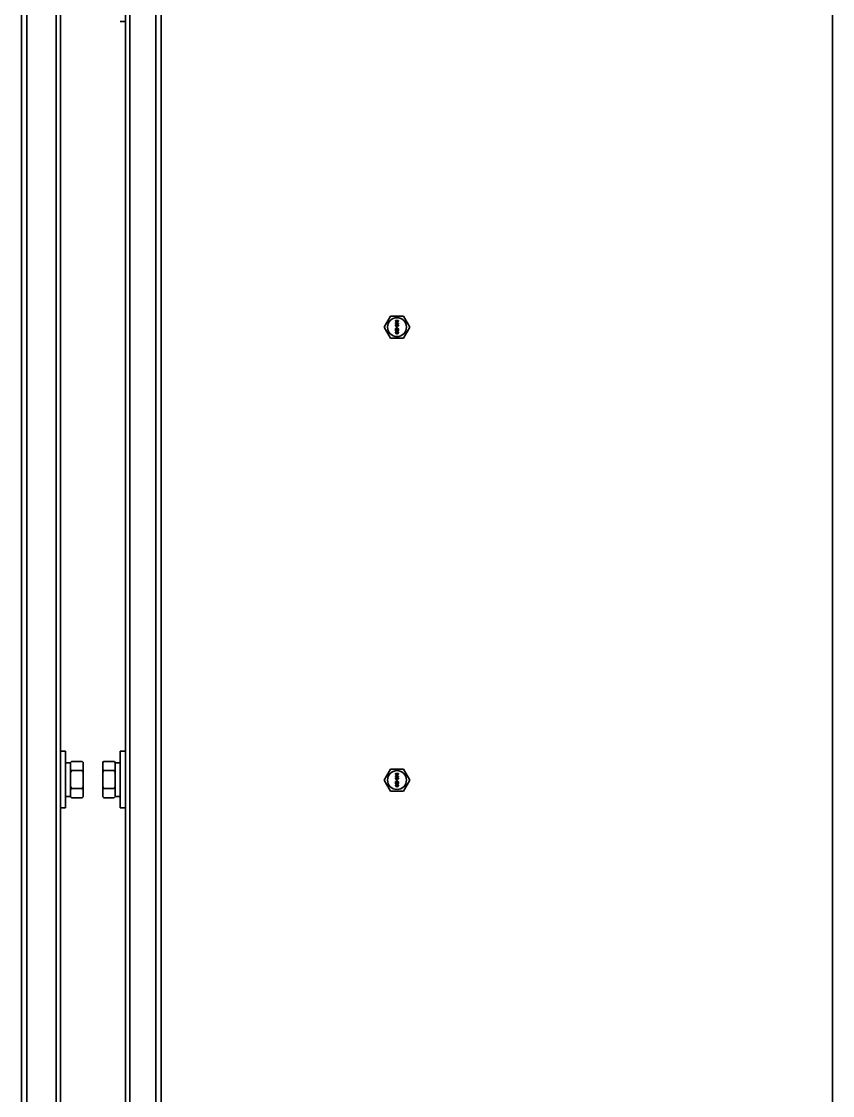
# Model space of a CAD drawing. Header units: millimetres. Extents: x 32496 to 166256, y 3504 to 23939.
# Drawn here: x 100681.1 to 100938.8, y 21231.6 to 21573 of the extents above; entities that cross this region are included whole.
import ezdxf

# ---------------------------------------------------------------- set-up
doc = ezdxf.new("R2010")
doc.units = ezdxf.units.MM
doc.layers.get('0').update_dxf_attribs({"lineweight": 35})

# ---------------------------------------------------------------- blocks, each defined once
blk = doc.blocks.new('8-1250')
at = {"linetype": 'Continuous'}
for p, q in [((975.87, -32157.29), (975.87, -34666.29)), ((718.17, -34566.29), (718.17, -32553.29)), ((719.87, -32553.29), (719.87, -34566.29)), ((729.17, -33566.79), (729.17, -32554.69)), ((752.57, -32554.69), (752.57, -33566.79)), ((760.87, -34566.29), (760.87, -32553.29)), ((762.57, -32553.29), (762.57, -34566.29)), ((730.57, -33180.92), (730.57, -33425.66)), ((751.17, -33425.64), (751.17, -33180.91)), ((751.17, -33187.29), (749.57, -33187.29)), ((833.45, -33284.45), (835.47, -33280.95)), ((839.51, -33280.95), (835.47, -33280.95)), ((836.99, -33282.35), (837.99, -33282.35)), ((836.99, -33282.47), (836.99, -33282.35)), ((837.78, -33282.47), (836.99, -33282.47)), ((837.78, -33282.47), (836.99, -33282.77)), ((836.99, -33282.93), (836.99, -33282.77)), ((836.99, -33282.93), (837.78, -33283.22)), ((836.99, -33283.22), (837.78, -33283.22)), ((836.99, -33283.35), (836.99, -33283.22)), ((837.99, -33283.35), (836.99, -33283.35)), ((837.01, -33283.74), (836.99, -33283.85)), ((836.99, -33283.95), (836.99, -33283.85)), ((837.07, -33283.64), (837.01, -33283.74)), ((837.16, -33283.58), (837.07, -33283.64)), ((837.09, -33282.85), (837.99, -33282.54)), ((837.99, -33283.16), (837.09, -33282.85)), ((837.09, -33283.83), (837.12, -33283.77)), ((837.09, -33283.83), (837.09, -33283.97)), ((837.12, -33283.77), (837.16, -33283.7)), ((837.26, -33283.54), (837.16, -33283.58)), ((837.16, -33283.7), (837.22, -33283.66)), ((837.22, -33283.66), (837.29, -33283.64)), ((837.41, -33283.52), (837.26, -33283.54)), ((837.35, -33283.64), (837.29, -33283.64)), ((837.35, -33283.64), (837.41, -33283.66)), ((837.41, -33283.52), (837.56, -33283.52)), ((837.41, -33283.66), (837.46, -33283.7)), ((837.46, -33283.7), (837.5, -33283.77)), ((837.5, -33283.77), (837.52, -33283.83)), ((837.56, -33283.62), (837.52, -33283.62)), ((837.61, -33283.74), (837.52, -33283.62)), ((837.52, -33283.97), (837.52, -33283.83)), ((837.71, -33283.54), (837.56, -33283.52)), ((837.56, -33283.62), (837.69, -33283.64)), ((837.63, -33283.85), (837.61, -33283.74)), ((837.63, -33283.85), (837.63, -33283.95)), ((837.69, -33283.64), (837.75, -33283.66)), ((837.82, -33283.58), (837.71, -33283.54)), ((837.75, -33283.66), (837.82, -33283.7)), ((837.9, -33283.64), (837.82, -33283.58)), ((837.82, -33283.7), (837.86, -33283.77)), ((837.86, -33283.77), (837.88, -33283.83)), ((837.88, -33283.95), (837.88, -33283.83)), ((837.97, -33283.74), (837.9, -33283.64)), ((837.99, -33283.85), (837.97, -33283.74)), ((837.99, -33282.35), (837.99, -33282.54)), ((837.99, -33283.16), (837.99, -33283.35)), ((837.99, -33283.85), (837.99, -33283.93)), ((839.51, -33280.95), (841.53, -33284.45)), ((835.47, -33287.95), (833.45, -33284.45)), ((836.99, -33283.95), (837.01, -33284.06)), ((836.99, -33284.89), (837.09, -33284.89)), ((836.99, -33285.64), (836.99, -33284.89)), ((837.09, -33285.64), (836.99, -33285.64)), ((837.01, -33286.06), (836.99, -33286.18)), ((836.99, -33286.18), (837.01, -33286.31)), ((837.01, -33284.06), (837.07, -33284.16)), ((837.07, -33285.95), (837.01, -33286.06)), ((837.01, -33286.31), (837.07, -33286.41)), ((837.07, -33284.16), (837.16, -33284.22)), ((837.14, -33285.89), (837.07, -33285.95)), ((837.07, -33286.41), (837.14, -33286.47)), ((837.12, -33284.04), (837.09, -33283.97)), ((837.63, -33285.47), (837.09, -33284.89)), ((837.09, -33285.06), (837.56, -33285.58)), ((837.09, -33285.06), (837.09, -33285.64)), ((837.09, -33286.18), (837.12, -33286.08)), ((837.12, -33286.29), (837.09, -33286.18)), ((837.16, -33284.1), (837.12, -33284.04)), ((837.12, -33286.08), (837.16, -33286.02)), ((837.16, -33286.35), (837.12, -33286.29)), ((837.22, -33285.85), (837.14, -33285.89)), ((837.14, -33286.47), (837.22, -33286.52)), ((837.22, -33284.14), (837.16, -33284.1)), ((837.16, -33284.22), (837.26, -33284.27)), ((837.16, -33286.02), (837.29, -33285.93)), ((837.29, -33286.43), (837.16, -33286.35)), ((837.29, -33284.16), (837.22, -33284.14)), ((837.29, -33285.83), (837.22, -33285.85)), ((837.22, -33286.52), (837.29, -33286.54)), ((837.37, -33284.27), (837.26, -33284.27)), ((837.29, -33284.16), (837.35, -33284.16)), ((837.39, -33285.81), (837.29, -33285.83)), ((837.29, -33285.93), (837.41, -33285.91)), ((837.41, -33286.45), (837.29, -33286.43)), ((837.29, -33286.54), (837.39, -33286.56)), ((837.31, -33284.56), (837.46, -33284.56)), ((837.31, -33284.6), (837.31, -33284.56)), ((837.46, -33284.6), (837.31, -33284.6)), ((837.41, -33284.14), (837.35, -33284.16)), ((837.37, -33284.43), (837.35, -33284.45)), ((837.35, -33284.45), (837.46, -33284.56)), ((837.46, -33284.6), (837.35, -33284.7)), ((837.35, -33284.7), (837.37, -33284.72)), ((837.37, -33284.27), (837.48, -33284.22)), ((837.5, -33284.56), (837.37, -33284.43)), ((837.37, -33284.72), (837.5, -33284.6)), ((837.39, -33285.81), (837.58, -33285.81)), ((837.58, -33286.56), (837.39, -33286.56)), ((837.46, -33284.1), (837.41, -33284.14)), ((837.56, -33285.91), (837.41, -33285.91)), ((837.41, -33286.45), (837.56, -33286.45)), ((837.5, -33284.04), (837.46, -33284.1)), ((837.48, -33284.22), (837.54, -33284.16)), ((837.52, -33283.97), (837.5, -33284.04)), ((837.63, -33284.43), (837.5, -33284.56)), ((837.5, -33284.6), (837.63, -33284.72)), ((837.54, -33284.16), (837.61, -33284.06)), ((837.54, -33284.56), (837.65, -33284.45)), ((837.54, -33284.56), (837.69, -33284.56)), ((837.69, -33284.6), (837.54, -33284.6)), ((837.65, -33284.7), (837.54, -33284.6)), ((837.56, -33285.58), (837.63, -33285.62)), ((837.56, -33285.91), (837.69, -33285.93)), ((837.69, -33286.43), (837.56, -33286.45)), ((837.69, -33285.83), (837.58, -33285.81)), ((837.58, -33286.56), (837.69, -33286.54)), ((837.61, -33284.06), (837.63, -33283.95)), ((837.65, -33284.45), (837.63, -33284.43)), ((837.63, -33284.72), (837.65, -33284.7)), ((837.71, -33285.52), (837.63, -33285.47)), ((837.63, -33285.62), (837.71, -33285.64)), ((837.69, -33284.56), (837.69, -33284.6)), ((837.75, -33285.85), (837.69, -33285.83)), ((837.69, -33285.93), (837.82, -33286.02)), ((837.82, -33286.35), (837.69, -33286.43)), ((837.69, -33286.54), (837.75, -33286.52)), ((837.71, -33285.52), (837.75, -33285.52)), ((837.75, -33285.64), (837.71, -33285.64)), ((837.82, -33284.08), (837.75, -33284.12)), ((837.75, -33284.22), (837.75, -33284.12)), ((837.75, -33284.22), (837.82, -33284.2)), ((837.84, -33284.93), (837.75, -33284.91)), ((837.75, -33285.02), (837.75, -33284.91)), ((837.75, -33285.02), (837.82, -33285.06)), ((837.82, -33285.47), (837.75, -33285.52)), ((837.75, -33285.64), (837.84, -33285.62)), ((837.84, -33285.89), (837.75, -33285.85)), ((837.75, -33286.52), (837.84, -33286.47)), ((837.86, -33284.02), (837.82, -33284.08)), ((837.82, -33284.2), (837.9, -33284.14)), ((837.82, -33285.06), (837.86, -33285.12)), ((837.86, -33285.41), (837.82, -33285.47)), ((837.82, -33286.02), (837.86, -33286.08)), ((837.86, -33286.29), (837.82, -33286.35)), ((837.92, -33285.02), (837.84, -33284.93)), ((837.84, -33285.62), (837.92, -33285.54)), ((837.9, -33285.95), (837.84, -33285.89)), ((837.84, -33286.47), (837.9, -33286.41)), ((837.88, -33283.95), (837.86, -33284.02)), ((837.86, -33285.12), (837.88, -33285.22)), ((837.88, -33285.31), (837.86, -33285.41)), ((837.86, -33286.08), (837.88, -33286.18)), ((837.88, -33286.18), (837.86, -33286.29)), ((837.88, -33285.31), (837.88, -33285.22)), ((837.9, -33284.14), (837.97, -33284.04)), ((837.97, -33286.06), (837.9, -33285.95)), ((837.9, -33286.41), (837.97, -33286.31)), ((837.97, -33285.1), (837.92, -33285.02)), ((837.92, -33285.54), (837.97, -33285.45)), ((837.97, -33284.04), (837.99, -33283.93)), ((837.99, -33285.24), (837.97, -33285.1)), ((837.97, -33285.45), (837.99, -33285.33)), ((837.99, -33286.18), (837.97, -33286.06)), ((837.97, -33286.31), (837.99, -33286.18)), ((837.99, -33285.24), (837.99, -33285.33)), ((841.53, -33284.45), (839.51, -33287.95)), ((835.47, -33287.95), (839.51, -33287.95)), ((730.57, -33419.29), (732.17, -33419.29)), ((732.17, -33437.29), (732.17, -33419.29)), ((751.17, -33419.29), (749.57, -33419.29)), ((749.57, -33419.29), (749.57, -33437.29)), ((732.17, -33422.94), (733.77, -33422.94)), ((733.77, -33422.82), (734.07, -33422.52)), ((733.77, -33433.76), (733.77, -33422.82)), ((734.07, -33422.52), (737.47, -33422.52)), ((737.77, -33422.82), (737.47, -33422.52)), ((737.77, -33433.76), (737.77, -33422.82)), ((743.97, -33422.82), (744.24, -33422.54)), ((743.97, -33433.76), (743.97, -33422.82)), ((744.27, -33422.52), (744.24, -33422.54)), ((747.67, -33422.52), (744.27, -33422.52)), ((747.67, -33422.52), (747.7, -33422.54)), ((747.97, -33422.82), (747.7, -33422.54)), ((747.97, -33433.76), (747.97, -33422.82)), ((749.57, -33422.94), (747.97, -33422.94)), ((730.57, -33425.66), (730.57, -33430.92)), ((734.07, -33425.4), (737.47, -33425.4)), ((747.67, -33425.36), (744.27, -33425.36)), ((751.17, -33430.91), (751.17, -33425.64)), ((833.45, -33428.45), (835.47, -33424.95)), ((839.51, -33424.95), (835.47, -33424.95)), ((836.99, -33426.35), (837.99, -33426.35)), ((836.99, -33426.47), (836.99, -33426.35)), ((837.78, -33426.47), (836.99, -33426.47)), ((837.78, -33426.47), (836.99, -33426.77)), ((836.99, -33426.93), (836.99, -33426.77)), ((836.99, -33426.93), (837.78, -33427.22)), ((836.99, -33427.22), (837.78, -33427.22)), ((836.99, -33427.35), (836.99, -33427.22)), ((837.09, -33426.85), (837.99, -33426.54)), ((837.99, -33427.16), (837.09, -33426.85)), ((837.99, -33426.35), (837.99, -33426.54)), ((837.99, -33427.16), (837.99, -33427.35)), ((839.51, -33424.95), (841.53, -33428.45)), ((835.47, -33431.95), (833.45, -33428.45)), ((837.99, -33427.35), (836.99, -33427.35)), ((837.01, -33427.74), (836.99, -33427.85)), ((836.99, -33427.95), (836.99, -33427.85)), ((836.99, -33427.95), (837.01, -33428.06)), ((836.99, -33428.89), (837.09, -33428.89)), ((836.99, -33429.64), (836.99, -33428.89)), ((837.09, -33429.64), (836.99, -33429.64)), ((837.01, -33430.06), (836.99, -33430.18)), ((836.99, -33430.18), (837.01, -33430.31)), ((837.07, -33427.64), (837.01, -33427.74)), ((837.01, -33428.06), (837.07, -33428.16)), ((837.07, -33429.95), (837.01, -33430.06)), ((837.01, -33430.31), (837.07, -33430.41)), ((837.16, -33427.58), (837.07, -33427.64)), ((837.07, -33428.16), (837.16, -33428.22)), ((837.14, -33429.89), (837.07, -33429.95)), ((837.07, -33430.41), (837.14, -33430.47)), ((837.09, -33427.83), (837.12, -33427.77)), ((837.09, -33427.83), (837.09, -33427.97)), ((837.12, -33428.04), (837.09, -33427.97)), ((837.63, -33429.47), (837.09, -33428.89)), ((837.09, -33429.06), (837.56, -33429.58)), ((837.09, -33429.06), (837.09, -33429.64)), ((837.09, -33430.18), (837.12, -33430.08)), ((837.12, -33430.29), (837.09, -33430.18)), ((837.12, -33427.77), (837.16, -33427.7)), ((837.16, -33428.1), (837.12, -33428.04)), ((837.12, -33430.08), (837.16, -33430.02)), ((837.16, -33430.35), (837.12, -33430.29)), ((837.22, -33429.85), (837.14, -33429.89)), ((837.14, -33430.47), (837.22, -33430.52)), ((837.26, -33427.54), (837.16, -33427.58)), ((837.16, -33427.7), (837.22, -33427.66)), ((837.22, -33428.14), (837.16, -33428.1)), ((837.16, -33428.22), (837.26, -33428.27)), ((837.16, -33430.02), (837.29, -33429.93)), ((837.29, -33430.43), (837.16, -33430.35)), ((837.22, -33427.66), (837.29, -33427.64)), ((837.29, -33428.16), (837.22, -33428.14)), ((837.29, -33429.83), (837.22, -33429.85)), ((837.22, -33430.52), (837.29, -33430.54)), ((837.41, -33427.52), (837.26, -33427.54)), ((837.37, -33428.27), (837.26, -33428.27)), ((837.35, -33427.64), (837.29, -33427.64)), ((837.29, -33428.16), (837.35, -33428.16)), ((837.39, -33429.81), (837.29, -33429.83)), ((837.29, -33429.93), (837.41, -33429.91)), ((837.41, -33430.45), (837.29, -33430.43)), ((837.29, -33430.54), (837.39, -33430.56)), ((837.31, -33428.56), (837.46, -33428.56)), ((837.31, -33428.6), (837.31, -33428.56)), ((837.46, -33428.6), (837.31, -33428.6)), ((837.35, -33427.64), (837.41, -33427.66)), ((837.41, -33428.14), (837.35, -33428.16)), ((837.37, -33428.43), (837.35, -33428.45)), ((837.35, -33428.45), (837.46, -33428.56)), ((837.46, -33428.6), (837.35, -33428.7)), ((837.35, -33428.7), (837.37, -33428.72)), ((837.37, -33428.27), (837.48, -33428.22)), ((837.5, -33428.56), (837.37, -33428.43)), ((837.37, -33428.72), (837.5, -33428.6)), ((837.39, -33429.81), (837.58, -33429.81)), ((837.58, -33430.56), (837.39, -33430.56)), ((837.41, -33427.52), (837.56, -33427.52)), ((837.41, -33427.66), (837.46, -33427.7)), ((837.46, -33428.1), (837.41, -33428.14)), ((837.56, -33429.91), (837.41, -33429.91)), ((837.41, -33430.45), (837.56, -33430.45)), ((837.46, -33427.7), (837.5, -33427.77)), ((837.5, -33428.04), (837.46, -33428.1)), ((837.48, -33428.22), (837.54, -33428.16)), ((837.5, -33427.77), (837.52, -33427.83)), ((837.52, -33427.97), (837.5, -33428.04)), ((837.63, -33428.43), (837.5, -33428.56)), ((837.5, -33428.6), (837.63, -33428.72)), ((837.56, -33427.62), (837.52, -33427.62)), ((837.61, -33427.74), (837.52, -33427.62)), ((837.52, -33427.97), (837.52, -33427.83)), ((837.54, -33428.16), (837.61, -33428.06)), ((837.54, -33428.56), (837.65, -33428.45)), ((837.54, -33428.56), (837.69, -33428.56)), ((837.69, -33428.6), (837.54, -33428.6)), ((837.65, -33428.7), (837.54, -33428.6)), ((837.71, -33427.54), (837.56, -33427.52)), ((837.56, -33427.62), (837.69, -33427.64)), ((837.56, -33429.58), (837.63, -33429.62)), ((837.56, -33429.91), (837.69, -33429.93)), ((837.69, -33430.43), (837.56, -33430.45)), ((837.69, -33429.83), (837.58, -33429.81)), ((837.58, -33430.56), (837.69, -33430.54)), ((837.63, -33427.85), (837.61, -33427.74)), ((837.61, -33428.06), (837.63, -33427.95)), ((837.63, -33427.85), (837.63, -33427.95)), ((837.65, -33428.45), (837.63, -33428.43)), ((837.63, -33428.72), (837.65, -33428.7)), ((837.71, -33429.52), (837.63, -33429.47)), ((837.63, -33429.62), (837.71, -33429.64)), ((837.69, -33427.64), (837.75, -33427.66)), ((837.69, -33428.56), (837.69, -33428.6)), ((837.75, -33429.85), (837.69, -33429.83)), ((837.69, -33429.93), (837.82, -33430.02)), ((837.82, -33430.35), (837.69, -33430.43)), ((837.69, -33430.54), (837.75, -33430.52)), ((837.82, -33427.58), (837.71, -33427.54)), ((837.71, -33429.52), (837.75, -33429.52)), ((837.75, -33429.64), (837.71, -33429.64)), ((837.75, -33427.66), (837.82, -33427.7)), ((837.82, -33428.08), (837.75, -33428.12)), ((837.75, -33428.22), (837.75, -33428.12)), ((837.75, -33428.22), (837.82, -33428.2)), ((837.84, -33428.93), (837.75, -33428.91)), ((837.75, -33429.02), (837.75, -33428.91)), ((837.75, -33429.02), (837.82, -33429.06)), ((837.82, -33429.47), (837.75, -33429.52)), ((837.75, -33429.64), (837.84, -33429.62)), ((837.84, -33429.89), (837.75, -33429.85)), ((837.75, -33430.52), (837.84, -33430.47)), ((837.9, -33427.64), (837.82, -33427.58)), ((837.82, -33427.7), (837.86, -33427.77)), ((837.86, -33428.02), (837.82, -33428.08)), ((837.82, -33428.2), (837.9, -33428.14)), ((837.82, -33429.06), (837.86, -33429.12)), ((837.86, -33429.41), (837.82, -33429.47)), ((837.82, -33430.02), (837.86, -33430.08)), ((837.86, -33430.29), (837.82, -33430.35)), ((837.92, -33429.02), (837.84, -33428.93)), ((837.84, -33429.62), (837.92, -33429.54)), ((837.9, -33429.95), (837.84, -33429.89)), ((837.84, -33430.47), (837.9, -33430.41)), ((837.86, -33427.77), (837.88, -33427.83)), ((837.88, -33427.95), (837.86, -33428.02)), ((837.86, -33429.12), (837.88, -33429.22)), ((837.88, -33429.31), (837.86, -33429.41)), ((837.86, -33430.08), (837.88, -33430.18)), ((837.88, -33430.18), (837.86, -33430.29)), ((837.88, -33427.95), (837.88, -33427.83)), ((837.88, -33429.31), (837.88, -33429.22)), ((837.97, -33427.74), (837.9, -33427.64)), ((837.9, -33428.14), (837.97, -33428.04)), ((837.97, -33430.06), (837.9, -33429.95)), ((837.9, -33430.41), (837.97, -33430.31)), ((837.97, -33429.1), (837.92, -33429.02)), ((837.92, -33429.54), (837.97, -33429.45)), ((837.99, -33427.85), (837.97, -33427.74)), ((837.97, -33428.04), (837.99, -33427.93)), ((837.99, -33429.24), (837.97, -33429.1)), ((837.97, -33429.45), (837.99, -33429.33)), ((837.99, -33430.18), (837.97, -33430.06)), ((837.97, -33430.31), (837.99, -33430.18)), ((837.99, -33427.85), (837.99, -33427.93)), ((837.99, -33429.24), (837.99, -33429.33)), ((841.53, -33428.45), (839.51, -33431.95)), ((730.57, -33430.92), (730.57, -33566.79)), ((732.17, -33433.64), (733.77, -33433.64)), ((733.77, -33433.76), (734.07, -33434.06)), ((734.07, -33431.18), (737.47, -33431.18)), ((734.07, -33434.06), (737.47, -33434.06)), ((737.77, -33433.76), (737.47, -33434.06)), ((743.97, -33433.76), (744.24, -33434.03)), ((747.67, -33431.13), (744.27, -33431.13)), ((747.67, -33434.06), (744.27, -33434.06)), ((747.97, -33433.76), (747.7, -33434.03)), ((749.57, -33433.64), (747.97, -33433.64)), ((751.17, -33566.79), (751.17, -33430.91)), ((835.47, -33431.95), (839.51, -33431.95)), ((730.57, -33437.29), (732.17, -33437.29)), ((751.17, -33437.29), (749.57, -33437.29))]:
    blk.add_line(p, q, dxfattribs=at)
for centre in [(837.49, -33284.45), (837.49, -33428.45)]:
    blk.add_circle(centre, 3, dxfattribs=at)
for centre, radius, start, end in [((735.01, -33425.09), 3.56, 39.1364, 39.5013), ((736.53, -33431.49), 3.56, 219.1364, 219.5008), ((746.79, -33431.47), 3.61, 218.7103, 219.1339), ((745.16, -33431.47), 3.61, 320.8641, 321.2897)]:
    blk.add_arc(centre, radius, start, end, dxfattribs=at)
for points, knots in [([(733.77, -33422.85), (733.8, -33422.82), (733.89, -33422.7), (733.99, -33422.59), (734.07, -33422.52)], [0, 0, 0, 0, 0.244558, 1, 1, 1, 1]), ([(737.76, -33422.83), (737.74, -33422.8), (737.64, -33422.69), (737.55, -33422.59), (737.47, -33422.52)], [0, 0, 0, 0, 0.244878, 1, 1, 1, 1]), ([(744.24, -33422.54), (744.22, -33422.57), (744.13, -33422.66), (744.04, -33422.76), (743.97, -33422.84)], [0, 0, 0, 0, 0.255063, 1, 1, 1, 1]), ([(747.7, -33422.54), (747.73, -33422.57), (747.82, -33422.66), (747.91, -33422.76), (747.97, -33422.84)], [0, 0, 0, 0, 0.255062, 1, 1, 1, 1]), ([(734.07, -33425.4), (734.05, -33425.38), (733.94, -33425.27), (733.84, -33425.16), (733.77, -33425.07)], [0, 0, 0, 0, 0.255352, 1, 1, 1, 1]), ([(737.47, -33425.4), (737.5, -33425.38), (737.6, -33425.27), (737.7, -33425.16), (737.77, -33425.07)], [0, 0, 0, 0, 0.255353, 1, 1, 1, 1]), ([(743.97, -33425.03), (744, -33425.06), (744.09, -33425.17), (744.19, -33425.28), (744.27, -33425.36)], [0, 0, 0, 0, 0.244408, 1, 1, 1, 1]), ([(747.97, -33425.03), (747.95, -33425.06), (747.85, -33425.17), (747.75, -33425.28), (747.67, -33425.36)], [0, 0, 0, 0, 0.244408, 1, 1, 1, 1]), ([(733.77, -33431.51), (733.8, -33431.48), (733.89, -33431.36), (733.99, -33431.26), (734.07, -33431.18)], [0, 0, 0, 0, 0.244558, 1, 1, 1, 1]), ([(734.07, -33434.06), (734.05, -33434.04), (733.95, -33433.94), (733.85, -33433.83), (733.79, -33433.75)], [0, 0, 0, 0, 0.255041, 1, 1, 1, 1]), ([(737.77, -33431.51), (737.75, -33431.48), (737.65, -33431.36), (737.55, -33431.26), (737.47, -33431.18)], [0, 0, 0, 0, 0.244558, 1, 1, 1, 1]), ([(737.47, -33434.06), (737.5, -33434.04), (737.6, -33433.93), (737.7, -33433.82), (737.77, -33433.73)], [0, 0, 0, 0, 0.255353, 1, 1, 1, 1]), ([(744.27, -33431.13), (744.25, -33431.16), (744.14, -33431.27), (744.04, -33431.38), (743.97, -33431.47)], [0, 0, 0, 0, 0.255212, 1, 1, 1, 1]), ([(743.99, -33433.75), (744.01, -33433.77), (744.09, -33433.87), (744.18, -33433.96), (744.24, -33434.03)], [0, 0, 0, 0, 0.245496, 1, 1, 1, 1]), ([(747.67, -33431.13), (747.7, -33431.16), (747.8, -33431.27), (747.9, -33431.38), (747.97, -33431.47)], [0, 0, 0, 0, 0.255211, 1, 1, 1, 1]), ([(747.96, -33433.75), (747.94, -33433.77), (747.85, -33433.87), (747.77, -33433.96), (747.7, -33434.03)], [0, 0, 0, 0, 0.245497, 1, 1, 1, 1])]:
    blk.add_open_spline(points, degree=3, knots=knots, dxfattribs=at)
for points in [[(733.77, -33426.06), (733.86, -33425.84), (733.96, -33425.62), (734.07, -33425.4)], [(737.77, -33426.06), (737.68, -33425.84), (737.58, -33425.62), (737.47, -33425.4)], [(744.27, -33425.36), (744.16, -33425.57), (744.06, -33425.79), (743.97, -33426.02)], [(747.67, -33425.36), (747.78, -33425.57), (747.88, -33425.79), (747.97, -33426.02)], [(734.07, -33431.18), (733.96, -33430.96), (733.86, -33430.74), (733.77, -33430.52)], [(737.47, -33431.18), (737.58, -33430.96), (737.68, -33430.74), (737.77, -33430.52)], [(743.97, -33430.47), (744.06, -33430.7), (744.16, -33430.92), (744.27, -33431.13)], [(747.97, -33430.47), (747.88, -33430.7), (747.78, -33430.92), (747.67, -33431.13)]]:
    blk.add_open_spline(points, degree=3, dxfattribs=at)

msp = doc.modelspace()

# ---------------------------------------------------------------- block references
at = {"color": 6}
msp.add_blockref('8-1250', (99962.893, 54760.291), dxfattribs=at)

doc.saveas('drawing.dxf')
